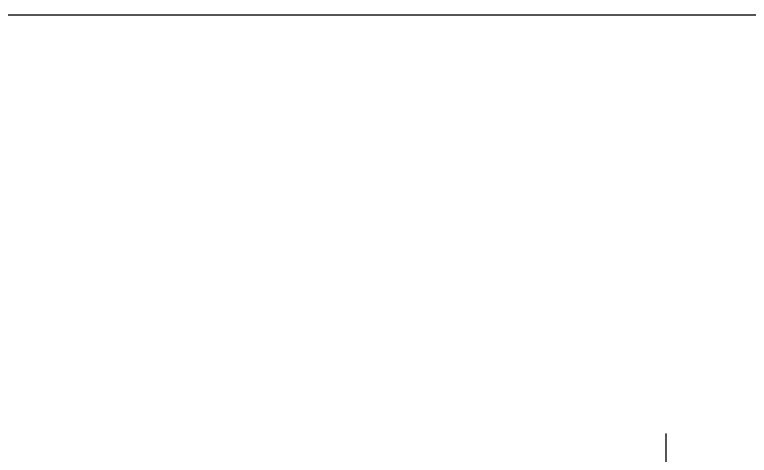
# Model space of a CAD drawing. Header units: metres. Extents: x 2362 to 4220, y 91 to 382.
# Drawn here: x 3723.22 to 3737.73, y 253.61 to 262.32 of the extents above; entities that cross this region are included whole.
import ezdxf

# ---------------------------------------------------------------- set-up
doc = ezdxf.new("R2010")
doc.units = ezdxf.units.M
doc.header["$LTSCALE"] = 5
doc.header["$MEASUREMENT"] = 0
doc.linetypes.add('CENTER', pattern=[475.41112730880303, 297.1319545680018, -59.42639091360039, 59.42639091360039, -59.42639091360039])
doc.layers.add('PENA 02', color=2, linetype='Continuous')
doc.layers.add('PENA 03', color=3, linetype='Continuous')

msp = doc.modelspace()

# ---------------------------------------------------------------- linework, layer by layer
at = {"layer": 'PENA 02', "ltscale": 1.5}
msp.add_lwpolyline([(3574.146167639097, 262.3186234331051), (3750.779079597395, 262.3186234331051), (3750.779079597395, 236.7862233160295), (3574.146167639097, 236.7862233160295)], close=True, dxfattribs=at)
at = {"layer": 'PENA 03', "linetype": 'CENTER', "ltscale": 0.01}
msp.add_line((3736.080564579611, 239.5802381372455), (3736.080564579611, 254.0393532642447), dxfattribs=at)

doc.saveas('drawing.dxf')
